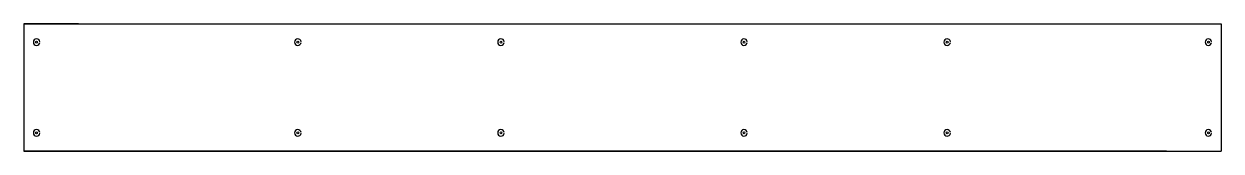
# Model space of a CAD drawing. Header units: millimetres. Extents: x -150 to 3150, y -350 to 0.
import ezdxf

# ---------------------------------------------------------------- set-up
doc = ezdxf.new("R2010")
doc.units = ezdxf.units.MM

msp = doc.modelspace()

# ---------------------------------------------------------------- linework, layer by layer
at = {"color": 7, "linetype": 'Continuous'}
for p, q in [((0, 0), (-150, 0)), ((-150, 0), (-150, -350)), ((0, 0), (3000, 0)), ((3000, 0), (3150, 0)), ((3150, 0), (3150, -350)), ((0, -350), (-150, -350)), ((3000, -350), (0, -350)), ((3000, -350), (3150, -350))]:
    msp.add_line(p, q, dxfattribs=at)
at = {"color": 7, "linetype": 'Continuous', "lineweight": 25}
for p, q in [((-150, 0), (-150, -350)), ((-150, 0), (3150, 0)), ((3150, 0), (3150, -350)), ((-150, -350), (3150, -350))]:
    msp.add_line(p, q, dxfattribs=at)
at = {"color": 7, "linetype": 'Continuous'}
for centre in [(-115, -50), (-115, -50), (605, -50), (605, -50), (1165, -50), (1165, -50), (1835, -50), (1835, -50), (2395, -50), (2395, -50), (3115, -50), (3115, -50), (-115, -300), (-115, -300), (605, -300), (605, -300), (1165, -300), (1165, -300), (1835, -300), (1835, -300), (2395, -300), (2395, -300), (3115, -300), (3115, -300)]:
    msp.add_circle(centre, 2.5, dxfattribs=at)
at = {"color": 7, "linetype": 'Continuous', "lineweight": 25}
for centre in [(-115, -50), (605, -50), (1165, -50), (1835, -50), (2395, -50), (3115, -50), (-115, -300), (605, -300), (1165, -300), (1835, -300), (2395, -300), (3115, -300)]:
    msp.add_circle(centre, 2.5, dxfattribs=at)
at = {"color": 7, "linetype": 'Continuous'}
for centre in [(-115, -50), (605, -50), (1165, -50), (1835, -50), (2395, -50), (3115, -50), (-115, -300), (605, -300), (1165, -300), (1835, -300), (2395, -300), (3115, -300)]:
    msp.add_arc(centre, 9, 4.7802, 355.2198, dxfattribs=at)

doc.saveas('drawing.dxf')
